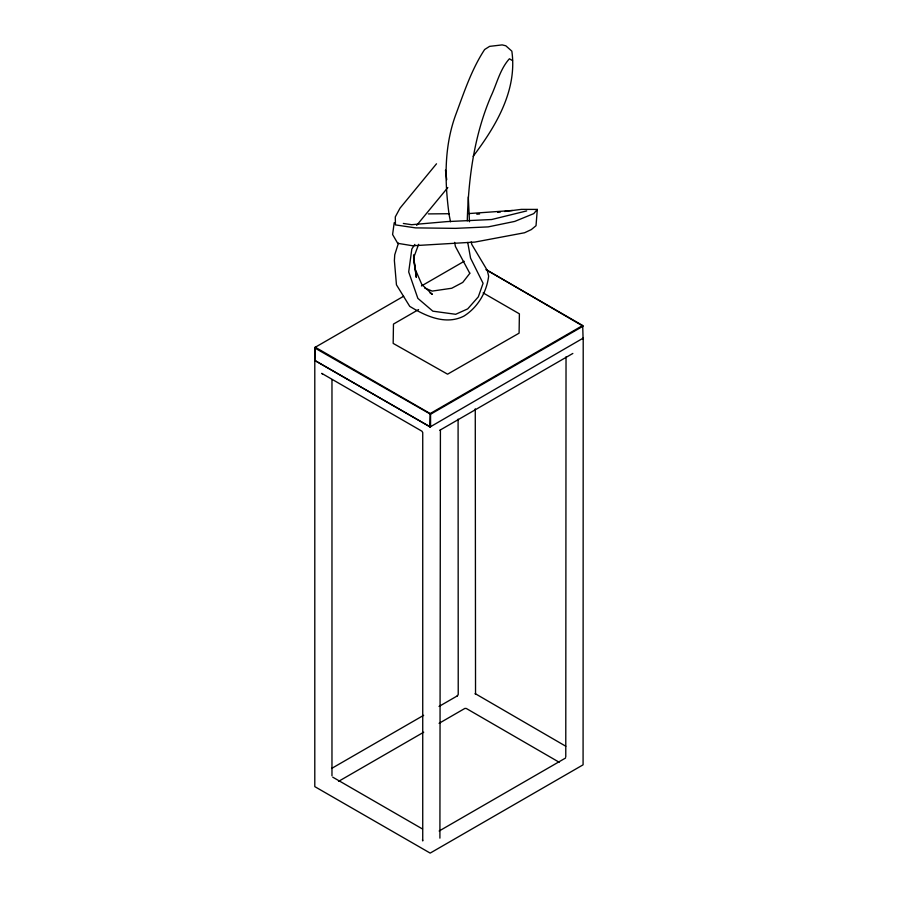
<?xml version="1.0" encoding="UTF-8"?>
<svg xmlns="http://www.w3.org/2000/svg" width="898" height="898" viewBox="0 0 898 898"><rect width="100%" height="100%" fill="white"/><g stroke="black" fill="none" stroke-linecap="round" stroke-linejoin="round"><path stroke-width="1.35" d="M450.515 221.772L449.146 214.903C444.51 180.981 443.915 145.936 456.218 113.451C464.322 91.596 471.742 69.135 484.639 49.513L489.59 46.37L502.173 44.9L505.821 45.787L511.838 51.152C517.45 90.316 495.831 126.326 473.134 156.342M467.274 220.852C468.43 178.376 474.122 135.632 490.97 96.288C496.841 83.761 499.962 69.269 509.402 58.774L512.534 60.626M504.631 211.49L521.334 209.38L537.307 209.414L536.027 225.712L531.302 229.596L524.578 232.75L474.885 242.078L412.676 245.76L397.713 243.324L392.594 234.524L394.222 222.648M403.662 296.228L314.917 347.459L314.794 360.446L430.176 426.92L583.206 338.119L582.701 338.86M398.443 243.122L394.75 254.774L394.379 260.555L396.456 284.834L409.735 306.364C425.719 316.074 445.554 325.39 463.873 316.13C477.826 307.363 486.649 292.344 488.647 276.101L487.288 270.399L471.82 244.503L471.169 241.91M418.625 244.323L413.585 257.951L416.324 277.46L413.54 255.706M416.65 225.376L447.821 187.547M414.865 244.413L411.823 249.004L408.702 271.948L417.851 298.361L432.858 311.179L455.69 314.289L467.701 308.89L478.308 296.868L483.079 283.319L470.563 258.141L467.735 242.46M583.083 338.636L582.701 325.514L430.176 413.563L429.671 426.763L430.569 426.696L430.569 414.236L583.083 326.176L486.469 269.804M440.413 429.906L439.908 838.137M457.194 695.95L458.227 694.468L458.092 419.13M469.957 273.172L462.762 282.41L451.739 288.247L432.241 291.087L424.631 288.022M436.507 163.795L400.025 208.145L395.288 216.901L395.446 224.904L415.527 227.879L455.443 228.361L488.153 226.891L514.734 221.413L533.749 213.623L537.307 209.414M421.443 285.968L464.187 261.284M418.603 309.563L393.47 324.077L393.167 343.395L447.574 374.185L519.089 333.169L519.392 313.84L483.135 292.905M322.629 374.174L321.731 373.355L421.959 431.22L422.734 432.555L422.734 840.932L422.464 839.742M439.773 430.277L572.845 353.453M331.598 768.464L423.665 715.313M439.032 706.445L457.587 695.726M338.535 781.372L423.721 732.196M439.088 723.328L464.906 708.41L466.32 708.488L559.196 762.256M565.774 757.014L566.032 356.82M439.144 831.009L565.527 758.047M526.688 210.918L491.689 219.516L446.968 221.604L411.621 224.702L403.337 223.456M497.672 212.377L500.455 212.018M512.399 210.469L468.846 213.567M476.816 214.207L479.599 213.982M430.569 414.236L314.794 347.986L315.299 347.245L430.176 413.563M428.357 213.904L449.292 213.724M485.964 269.658L582.701 325.514M430.176 426.92L314.794 360.446L314.917 347.459M565.796 746.238L475.143 693.604L475.536 694.266L475.267 408.826M332.731 777.152L422.487 828.977M430.03 292.95L432.409 294.376L421.88 284.587L414.854 268.468L413.619 254.819M469.654 273.071L455.432 246.501L454.613 242.381M445.464 170.137L446.733 179.679M468.296 196.965L469.474 221.739M583.206 339.017L583.083 764.827L430.176 853.1L314.794 786.626L314.794 361.333M331.968 379.54L331.968 775.816"/></g></svg>
